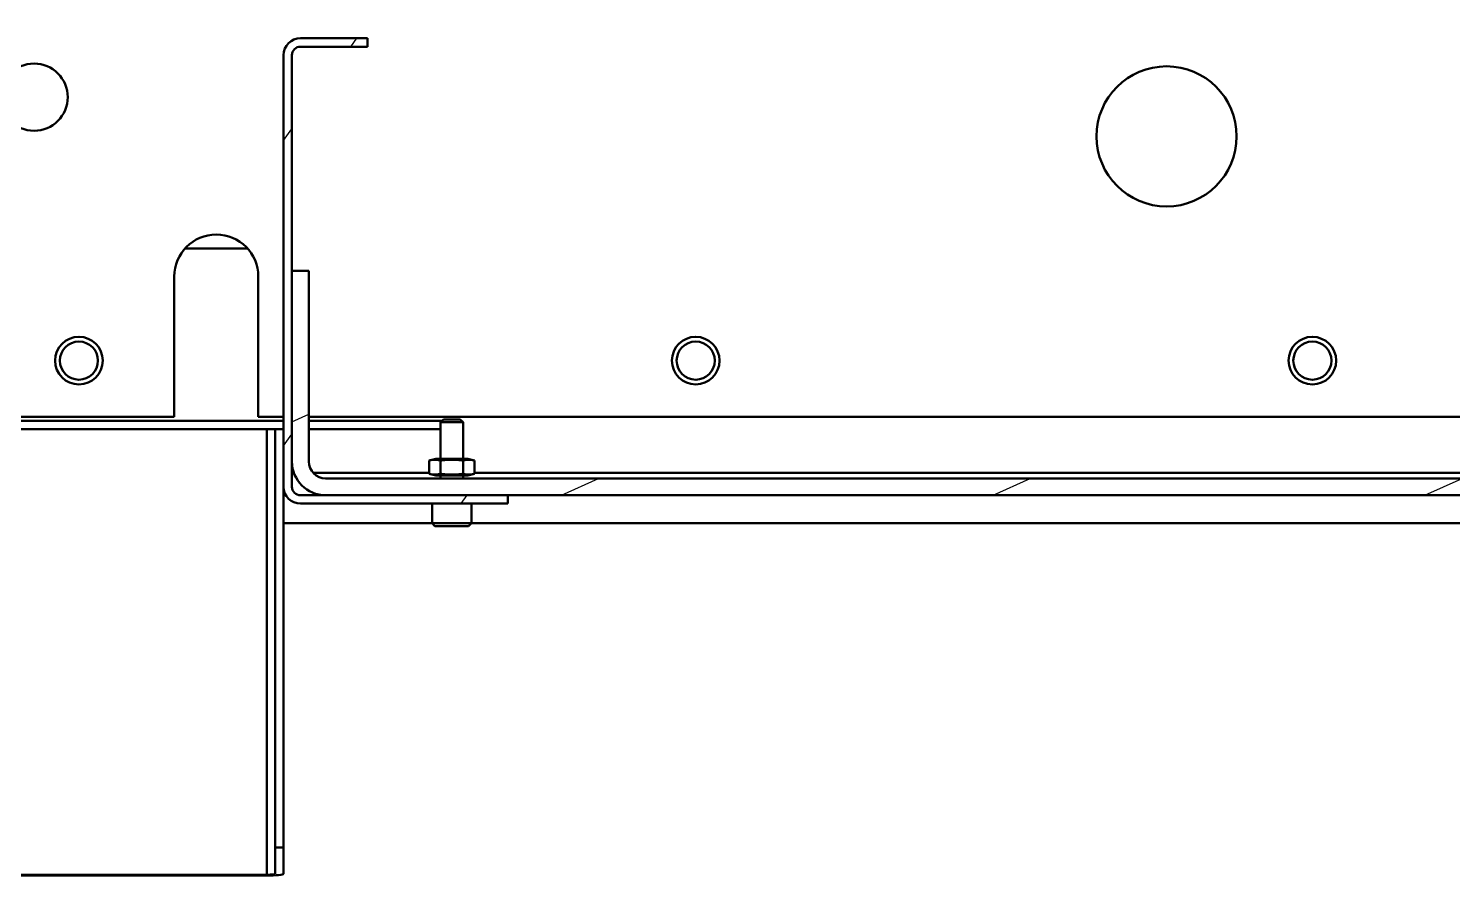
# Model space of a CAD drawing. Header units: millimetres. Extents: x 4915 to 15267, y 4787 to 10268.
# Drawn here: x 5861.5 to 6114.9, y 6510.3 to 6661 of the extents above; entities that cross this region are included whole.
import ezdxf

# ---------------------------------------------------------------- set-up
doc = ezdxf.new("R2010")
doc.units = ezdxf.units.MM
doc.layers.add('ハッチング', color=20, linetype='Continuous', lineweight=25)
doc.layers.add('外形線', color=7, linetype='Continuous', lineweight=50)

msp = doc.modelspace()

# ---------------------------------------------------------------- hatches: boundary and pattern name
at = {"layer": 'ハッチング'}
h = msp.add_hatch(dxfattribs=at)
h.set_pattern_fill('ANSI31', color=256, scale=253.44936, angle=-20.652, style=0)
h.set_pattern_definition([(24.348, (4647.53, 6298.67), (-13.06145, 28.8634), [])])
h.paths.add_polyline_path([(5914.35, 6580.96), (5912.85, 6581.36), (5911.76, 6582.46), (5911.36, 6583.95), (5911.36, 6617.88), (5908.36, 6617.88), (5908.36, 6583.95), (5908.82, 6581.66), (5910.12, 6579.72), (5912.06, 6578.42), (5914.35, 6577.97), (6246.63, 6577.97), (6248.92, 6578.42), (6250.86, 6579.72), (6252.16, 6581.66), (6252.61, 6583.95), (6252.61, 6671.76), (6252.16, 6674.05), (6250.86, 6676), (6248.92, 6677.3), (6246.63, 6677.75), (6212.7, 6677.75), (6212.7, 6674.76), (6246.63, 6674.76), (6248.12, 6674.36), (6249.22, 6673.26), (6249.62, 6671.76), (6249.62, 6583.95), (6249.22, 6582.46), (6248.12, 6581.36), (6246.63, 6580.96)])
h = msp.add_hatch(dxfattribs=at)
h.set_pattern_fill('ANSI31', color=256, scale=253.44936, angle=9.348, style=0)
h.set_pattern_definition([(54.348, (4647.53, 6298.67), (-25.74324, 18.4657), [])])
h.paths.add_polyline_path([(5908.36, 6656.3), (5908.8, 6657.36), (5909.86, 6657.79), (5921.83, 6657.79), (5921.83, 6659.29), (5909.86, 6659.29), (5908.36, 6658.89), (5907.27, 6657.79), (5906.86, 6656.3), (5906.86, 6579.46), (5907.27, 6577.97), (5908.36, 6576.87), (5909.86, 6576.47), (5946.78, 6576.47), (5946.78, 6577.97), (5909.86, 6577.97), (5908.8, 6578.41), (5908.36, 6579.46)])

# ---------------------------------------------------------------- linework, layer by layer
at = {"layer": '外形線'}
for p, q in [((5921.83, 6659.29), (5909.86, 6659.29)), ((5921.83, 6657.79), (5921.83, 6659.29)), ((5906.86, 6656.3), (5906.86, 6579.46)), ((5908.36, 6579.46), (5908.36, 6656.3)), ((5909.86, 6657.79), (5921.83, 6657.79)), ((5889.31, 6621.87), (5900.47, 6621.87)), ((5908.36, 6617.88), (5908.36, 6583.95)), ((5911.36, 6617.88), (5908.36, 6617.88)), ((5911.36, 6583.95), (5911.36, 6617.88)), ((5887.41, 6591.94), (5887.41, 6616.88)), ((5902.37, 6616.88), (5902.37, 6591.94)), ((5887.41, 6591.94), (5835.94, 6591.94)), ((5906.86, 6591.2), (5835.94, 6591.2)), ((5835.94, 6589.71), (5906.86, 6589.71)), ((5906.86, 6591.94), (5902.37, 6591.94)), ((5903.87, 6510.42), (5903.87, 6589.71)), ((5905.37, 6515.24), (5905.37, 6589.71)), ((5905.37, 6589.71), (5906.86, 6589.71)), ((6143.85, 6591.94), (5911.36, 6591.94)), ((5935.07, 6591.2), (5911.36, 6591.2)), ((5911.36, 6589.71), (5934.8, 6589.71)), ((5935.3, 6591.44), (5934.8, 6590.94)), ((5936.8, 6590.94), (5934.8, 6590.94)), ((5934.8, 6584.45), (5934.8, 6590.94)), ((5935.3, 6591.44), (5936.8, 6591.44)), ((5936.8, 6591.44), (5938.3, 6591.44)), ((5938.8, 6590.94), (5936.8, 6590.94)), ((5938.3, 6591.44), (5938.8, 6590.94)), ((5938.8, 6584.45), (5938.8, 6590.94)), ((5933.94, 6584.45), (5932.77, 6584.14)), ((5932.77, 6581.77), (5932.77, 6584.14)), ((5936.8, 6584.45), (5933.94, 6584.45)), ((5934.78, 6581.77), (5934.78, 6584.14)), ((5939.66, 6584.45), (5936.8, 6584.45)), ((5938.82, 6581.77), (5938.82, 6584.14)), ((5939.66, 6584.45), (5940.83, 6584.14)), ((5940.83, 6581.77), (5940.83, 6584.14)), ((5908.7, 6581.96), (5908.36, 6581.96)), ((5932.77, 6581.96), (5912.12, 6581.96)), ((6246.63, 6580.96), (5914.35, 6580.96)), ((5933.94, 6581.46), (5932.77, 6581.77)), ((5933.94, 6581.46), (5936.8, 6581.46)), ((5934.8, 6580.96), (5934.8, 6581.46)), ((5936.8, 6581.46), (5939.66, 6581.46)), ((5938.8, 6580.96), (5938.8, 6581.46)), ((5939.66, 6581.46), (5940.83, 6581.77)), ((6213.7, 6581.96), (5940.83, 6581.96)), ((5906.86, 6579.46), (5906.86, 6515.24)), ((5906.86, 6577.97), (5907.27, 6577.97)), ((5946.78, 6577.97), (5909.86, 6577.97)), ((5914.35, 6577.97), (6246.63, 6577.97)), ((5946.78, 6576.47), (5946.78, 6577.97)), ((5909.86, 6576.47), (5946.78, 6576.47)), ((5933.31, 6576.47), (5933.31, 6572.98)), ((5940.29, 6576.47), (5940.29, 6572.98)), ((5933.31, 6572.98), (5906.86, 6572.98)), ((5933.31, 6572.98), (5936.8, 6572.98)), ((5933.81, 6572.48), (5933.31, 6572.98)), ((5936.8, 6572.48), (5933.81, 6572.48)), ((5936.8, 6572.98), (5940.29, 6572.98)), ((5939.79, 6572.48), (5936.8, 6572.48)), ((5939.79, 6572.48), (5940.29, 6572.98)), ((6266.58, 6572.98), (5940.29, 6572.98)), ((5905.37, 6510.57), (5905.37, 6515.24)), ((5906.86, 6515.24), (5905.37, 6515.24)), ((5906.86, 6515.24), (5906.86, 6510.57)), ((5840.01, 6510.42), (5903.87, 6510.42)), ((5903.87, 6510.28), (5840.01, 6510.28))]:
    msp.add_line(p, q, dxfattribs=at).dxf.unprotected_set("ltscale", 0)
for points in [[(5934.78, 6584.14), (5934.69, 6584.16), (5934.6, 6584.19), (5934.51, 6584.21), (5934.42, 6584.22), (5934.33, 6584.24), (5934.25, 6584.25), (5934.17, 6584.26), (5934.09, 6584.27), (5934.01, 6584.28), (5933.93, 6584.28), (5933.85, 6584.28), (5933.78, 6584.28), (5933.7, 6584.28), (5933.62, 6584.28), (5933.54, 6584.28), (5933.46, 6584.27), (5933.38, 6584.26), (5933.3, 6584.25), (5933.22, 6584.24), (5933.13, 6584.22), (5933.04, 6584.21), (5932.95, 6584.19), (5932.86, 6584.16), (5932.77, 6584.14)], [(5938.82, 6584.14), (5938.63, 6584.16), (5938.44, 6584.19), (5938.26, 6584.21), (5938.09, 6584.22), (5937.92, 6584.24), (5937.75, 6584.25), (5937.59, 6584.26), (5937.43, 6584.27), (5937.27, 6584.28), (5937.11, 6584.28), (5936.96, 6584.28), (5936.8, 6584.28), (5936.64, 6584.28), (5936.49, 6584.28), (5936.33, 6584.28), (5936.17, 6584.27), (5936.01, 6584.26), (5935.85, 6584.25), (5935.68, 6584.24), (5935.51, 6584.22), (5935.34, 6584.21), (5935.16, 6584.19), (5934.97, 6584.16), (5934.78, 6584.14)], [(5940.83, 6584.14), (5940.74, 6584.16), (5940.65, 6584.19), (5940.56, 6584.21), (5940.47, 6584.22), (5940.38, 6584.24), (5940.3, 6584.25), (5940.22, 6584.26), (5940.14, 6584.27), (5940.06, 6584.28), (5939.98, 6584.28), (5939.9, 6584.28), (5939.82, 6584.28), (5939.75, 6584.28), (5939.67, 6584.28), (5939.59, 6584.28), (5939.51, 6584.27), (5939.43, 6584.26), (5939.35, 6584.25), (5939.26, 6584.24), (5939.18, 6584.22), (5939.09, 6584.21), (5939, 6584.19), (5938.91, 6584.16), (5938.82, 6584.14)], [(5932.77, 6581.77), (5932.86, 6581.75), (5932.95, 6581.73), (5933.04, 6581.71), (5933.13, 6581.69), (5933.22, 6581.68), (5933.3, 6581.66), (5933.38, 6581.65), (5933.46, 6581.64), (5933.54, 6581.64), (5933.62, 6581.63), (5933.7, 6581.63), (5933.78, 6581.63), (5933.85, 6581.63), (5933.93, 6581.63), (5934.01, 6581.64), (5934.09, 6581.64), (5934.17, 6581.65), (5934.25, 6581.66), (5934.33, 6581.68), (5934.42, 6581.69), (5934.51, 6581.71), (5934.6, 6581.73), (5934.69, 6581.75), (5934.78, 6581.77)], [(5934.78, 6581.77), (5934.97, 6581.75), (5935.16, 6581.73), (5935.34, 6581.71), (5935.51, 6581.69), (5935.68, 6581.68), (5935.85, 6581.66), (5936.01, 6581.65), (5936.17, 6581.64), (5936.33, 6581.64), (5936.49, 6581.63), (5936.64, 6581.63), (5936.8, 6581.63), (5936.96, 6581.63), (5937.11, 6581.63), (5937.27, 6581.64), (5937.43, 6581.64), (5937.59, 6581.65), (5937.75, 6581.66), (5937.92, 6581.68), (5938.09, 6581.69), (5938.26, 6581.71), (5938.44, 6581.73), (5938.63, 6581.75), (5938.82, 6581.77)], [(5938.82, 6581.77), (5938.91, 6581.75), (5939, 6581.73), (5939.09, 6581.71), (5939.18, 6581.69), (5939.26, 6581.68), (5939.35, 6581.66), (5939.43, 6581.65), (5939.51, 6581.64), (5939.59, 6581.64), (5939.67, 6581.63), (5939.75, 6581.63), (5939.82, 6581.63), (5939.9, 6581.63), (5939.98, 6581.63), (5940.06, 6581.64), (5940.14, 6581.64), (5940.22, 6581.65), (5940.3, 6581.66), (5940.38, 6581.68), (5940.47, 6581.69), (5940.56, 6581.71), (5940.65, 6581.73), (5940.74, 6581.75), (5940.83, 6581.77)]]:
    msp.add_lwpolyline(points, dxfattribs=at).dxf.unprotected_set("ltscale", 0)
for centre, radius in [((5862.46, 6648.81), 5.99), ((6064.02, 6641.83), 12.47), ((5870.44, 6601.92), 4.24), ((5870.44, 6601.92), 3.39), ((5980.21, 6601.92), 4.24), ((5980.21, 6601.92), 3.39), ((6089.97, 6601.92), 4.24), ((6089.97, 6601.92), 3.39)]:
    msp.add_circle(centre, radius, dxfattribs=at).dxf.unprotected_set("ltscale", 0)
for centre, radius, start, end in [((5909.86, 6656.3), 2.99, 90, 180), ((5909.86, 6656.3), 1.5, 90, 180), ((5894.89, 6616.88), 7.48, 0, 180), ((5914.35, 6583.95), 5.99, 180, 270), ((5914.35, 6583.95), 2.99, 180, 270), ((5909.86, 6579.46), 2.99, 180, 270), ((5909.86, 6579.46), 1.5, 180, 270)]:
    msp.add_arc(centre, radius, start, end, dxfattribs=at).dxf.unprotected_set("ltscale", 0)
for major_axis in [(2.99, 0), (1.5, 0)]:
    msp.add_ellipse((5903.87, 6510.57), major_axis=major_axis, ratio=0.099504, start_param=4.712389, end_param=6.283185, dxfattribs=at).dxf.unprotected_set("ltscale", 0)

doc.saveas('drawing.dxf')
